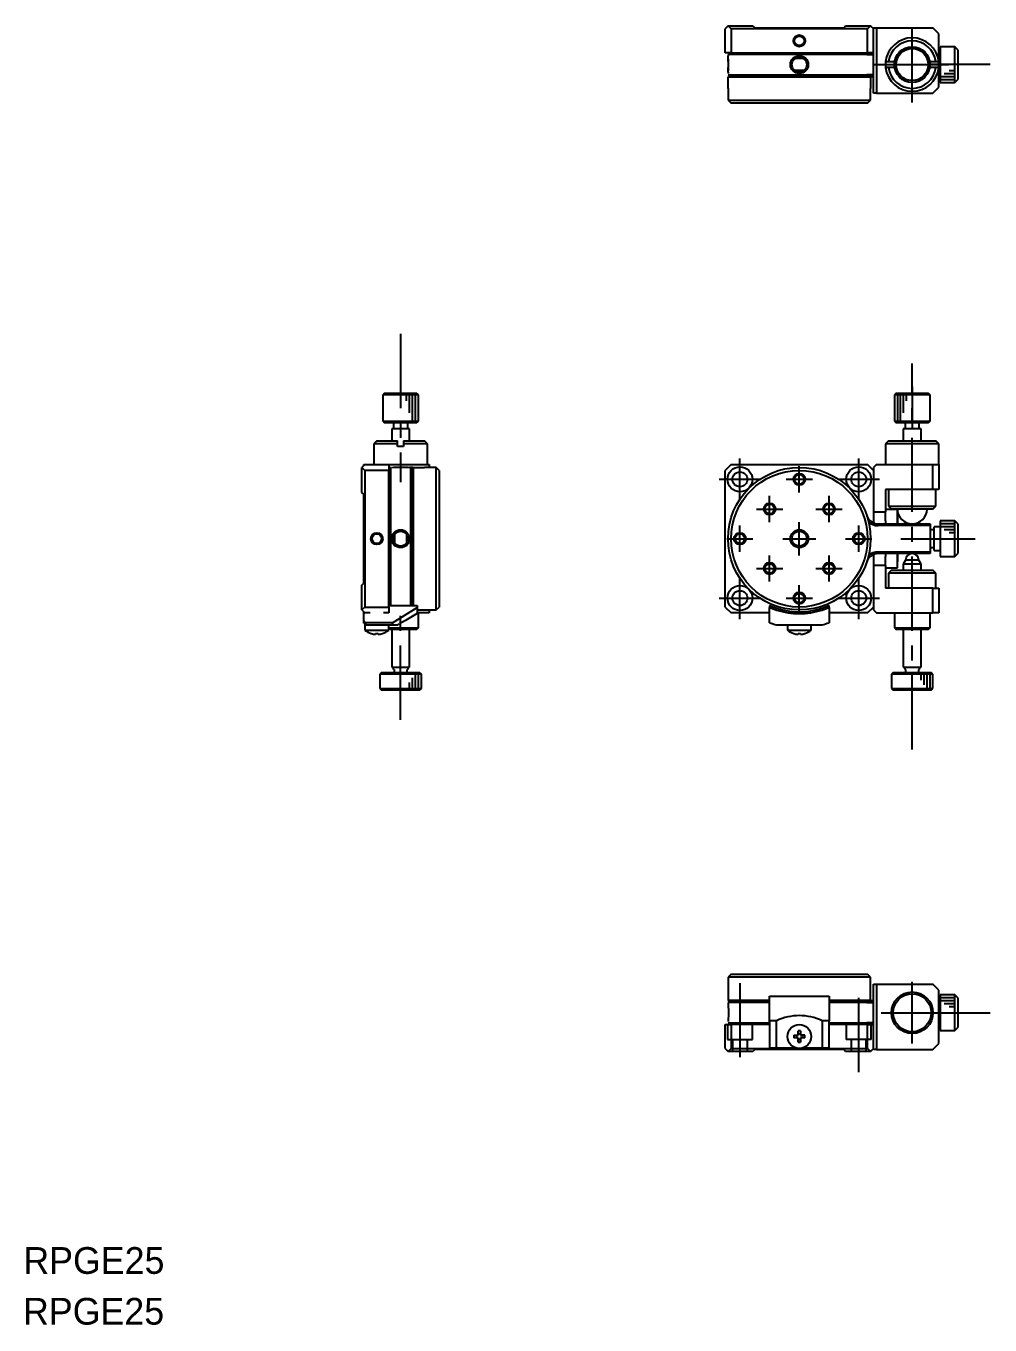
# Model space of a CAD drawing. Extents: x 83 to 389, y -26 to 193.
# Drawn here: x 83.3 to 245.5, y -25.8 to 192.8 of the extents above; entities that cross this region are included whole.
import ezdxf

# ---------------------------------------------------------------- set-up
doc = ezdxf.new("R2010")
doc.units = 0
doc.header["$LTSCALE"] = 10
doc.linetypes.add('CENTER', pattern=[2, 1.25, -0.25, 0.25, -0.25])
doc.linetypes.add('DASHED', pattern=[3.5, 2, -1.5])
doc.layers.get('0').update_dxf_attribs({"linetype": 'CONTINUOUS'})
doc.layers.add('1', color=7, linetype='CONTINUOUS')
doc.layers.add('CENTER', color=1, linetype='CENTER')
doc.styles.get("Standard").update_dxf_attribs({"font": 'FGP教科書体NT-M'})

msp = doc.modelspace()

# ---------------------------------------------------------------- linework, layer by layer
at = {"color": 7, "linetype": 'CONTINUOUS'}
for p, q in [((201.433059, 192.843544), (200.933059, 192.343544)), ((201.933059, 192.343544), (201.433059, 192.843544)), ((201.433059, 192.843544), (205.633059, 192.843544)), ((205.633059, 192.843544), (205.933059, 192.543544)), ((205.933059, 192.543544), (220.933059, 192.543544)), ((220.933059, 192.543544), (221.233059, 192.843544)), ((221.233059, 192.843544), (225.433059, 192.843544)), ((225.433059, 192.843544), (224.933059, 192.343544)), ((225.933059, 192.343544), (225.433059, 192.843544)), ((225.933059, 181.543544), (225.933059, 192.543544)), ((225.933059, 192.543544), (226.433059, 192.543544)), ((226.433059, 192.543544), (226.433059, 181.543544)), ((226.433059, 192.543544), (235.933059, 192.543544)), ((236.933059, 191.543544), (235.933059, 192.543544)), ((200.933059, 188.343544), (200.933059, 192.343544)), ((224.933059, 192.343544), (201.933059, 192.343544)), ((201.933059, 192.343544), (201.933059, 188.343544)), ((224.933059, 188.343544), (224.933059, 192.343544)), ((236.933059, 186.343544), (236.933059, 191.543544)), ((201.933059, 188.343544), (200.933059, 188.343544)), ((201.733059, 188.343544), (201.433059, 188.043544)), ((201.933059, 188.343544), (224.933059, 188.343544)), ((225.933059, 188.343544), (224.933059, 188.343544)), ((237.133059, 188.343544), (236.933059, 188.343544)), ((237.133059, 189.343544), (237.133059, 183.343544)), ((239.633059, 189.343544), (237.133059, 189.343544)), ((239.633059, 183.343544), (239.633059, 189.343544)), ((240.133059, 188.843544), (239.633059, 189.343544)), ((240.133059, 188.843544), (240.133059, 183.843544)), ((224.796682, 188.043544), (201.433059, 188.043544)), ((201.433059, 188.043544), (201.433059, 187.843539)), ((213.433059, 187.343544), (212.683228, 187.343544)), ((214.183086, 187.343544), (213.433059, 187.343544)), ((224.796682, 188.043544), (225.933059, 188.043544)), ((227.960923, 186.843544), (228.464432, 186.843544)), ((228.464432, 186.843544), (229.475019, 186.843544)), ((235.391099, 186.843544), (236.401686, 186.843544)), ((236.401686, 186.843544), (236.905195, 186.843544)), ((236.933059, 182.543544), (236.933059, 186.343544)), ((201.433059, 184.643544), (224.796682, 184.643544)), ((201.433059, 184.643544), (201.733059, 184.343544)), ((201.533059, 184.343544), (201.433059, 184.243544)), ((201.433059, 182.843544), (201.433059, 184.243544)), ((201.44448, 184.243544), (201.433059, 184.243544)), ((201.478723, 184.243544), (201.44448, 184.243544)), ((201.535721, 184.243544), (201.478723, 184.243544)), ((201.533059, 184.343544), (224.949945, 184.343544)), ((201.615366, 184.243544), (201.535721, 184.243544)), ((201.717507, 184.243544), (201.615366, 184.243544)), ((201.841949, 184.243544), (201.717507, 184.243544)), ((201.988456, 184.243544), (201.841949, 184.243544)), ((202.156748, 184.243544), (201.988456, 184.243544)), ((202.346505, 184.243544), (202.156748, 184.243544)), ((202.557366, 184.243544), (202.346505, 184.243544)), ((202.788929, 184.243544), (202.557366, 184.243544)), ((203.040754, 184.243544), (202.788929, 184.243544)), ((203.312362, 184.243544), (203.040754, 184.243544)), ((203.603234, 184.243544), (203.312362, 184.243544)), ((203.912819, 184.243544), (203.603234, 184.243544)), ((204.240526, 184.243544), (203.912819, 184.243544)), ((204.585731, 184.243544), (204.240526, 184.243544)), ((204.947778, 184.243544), (204.585731, 184.243544)), ((205.325977, 184.243544), (204.947778, 184.243544)), ((205.719608, 184.243544), (205.325977, 184.243544)), ((206.127922, 184.243544), (205.719608, 184.243544)), ((206.550142, 184.243544), (206.127922, 184.243544)), ((206.985464, 184.243544), (206.550142, 184.243544)), ((207.433059, 184.243544), (206.985464, 184.243544)), ((207.892076, 184.243544), (207.433059, 184.243544)), ((208.36164, 184.243544), (207.892076, 184.243544)), ((208.840858, 184.243544), (208.36164, 184.243544)), ((209.328817, 184.243544), (208.840858, 184.243544)), ((209.824589, 184.243544), (209.328817, 184.243544)), ((210.32723, 184.243544), (209.824589, 184.243544)), ((210.835784, 184.243544), (210.32723, 184.243544)), ((211.349281, 184.243544), (210.835784, 184.243544)), ((211.866745, 184.243544), (211.349281, 184.243544)), ((212.38719, 184.243544), (211.866745, 184.243544)), ((212.909626, 184.243544), (212.38719, 184.243544)), ((213.433059, 185.343544), (212.683507, 185.343544)), ((213.433059, 184.243544), (212.909626, 184.243544)), ((214.183237, 185.343544), (213.433059, 185.343544)), ((213.956492, 184.243544), (213.433059, 184.243544)), ((214.478928, 184.243544), (213.956492, 184.243544)), ((214.999373, 184.243544), (214.478928, 184.243544)), ((215.516837, 184.243544), (214.999373, 184.243544)), ((216.030334, 184.243544), (215.516837, 184.243544)), ((216.538888, 184.243544), (216.030334, 184.243544)), ((217.041529, 184.243544), (216.538888, 184.243544)), ((217.537301, 184.243544), (217.041529, 184.243544)), ((218.02526, 184.243544), (217.537301, 184.243544)), ((218.504478, 184.243544), (218.02526, 184.243544)), ((218.974042, 184.243544), (218.504478, 184.243544)), ((219.433059, 184.243544), (218.974042, 184.243544)), ((219.880654, 184.243544), (219.433059, 184.243544)), ((220.315976, 184.243544), (219.880654, 184.243544)), ((220.738196, 184.243544), (220.315976, 184.243544)), ((221.14651, 184.243544), (220.738196, 184.243544)), ((221.540141, 184.243544), (221.14651, 184.243544)), ((221.91834, 184.243544), (221.540141, 184.243544)), ((222.280387, 184.243544), (221.91834, 184.243544)), ((222.625592, 184.243544), (222.280387, 184.243544)), ((222.953299, 184.243544), (222.625592, 184.243544)), ((223.262884, 184.243544), (222.953299, 184.243544)), ((223.553756, 184.243544), (223.262884, 184.243544)), ((223.825364, 184.243544), (223.553756, 184.243544)), ((224.077189, 184.243544), (223.825364, 184.243544)), ((224.308752, 184.243544), (224.077189, 184.243544)), ((224.519613, 184.243544), (224.308752, 184.243544)), ((224.70937, 184.243544), (224.519613, 184.243544)), ((224.877662, 184.243544), (224.70937, 184.243544)), ((225.933059, 184.643544), (224.796682, 184.643544)), ((225.024169, 184.243544), (224.877662, 184.243544)), ((224.949945, 184.343544), (225.933059, 184.343544)), ((225.148611, 184.243544), (225.024169, 184.243544)), ((225.250752, 184.243544), (225.148611, 184.243544)), ((225.330397, 184.243544), (225.250752, 184.243544)), ((225.387395, 184.243544), (225.330397, 184.243544)), ((225.433059, 184.243544), (225.333059, 184.343544)), ((225.421638, 184.243544), (225.387395, 184.243544)), ((225.433059, 184.243544), (225.421638, 184.243544)), ((225.433059, 184.243544), (225.433059, 182.843544)), ((228.464432, 185.843544), (227.960923, 185.843544)), ((229.475019, 185.843544), (228.464432, 185.843544)), ((236.401686, 185.843544), (235.391099, 185.843544)), ((236.905195, 185.843544), (236.401686, 185.843544)), ((236.933059, 184.343544), (237.133059, 184.343544)), ((239.633059, 183.343544), (240.133059, 183.843544)), ((201.433059, 182.343544), (201.433059, 182.843544)), ((201.433059, 182.293534), (201.433059, 180.343544)), ((225.433059, 182.843544), (225.433059, 182.343544)), ((225.433059, 180.343544), (225.433059, 182.293534)), ((226.433059, 181.543544), (225.933059, 181.543544)), ((226.433059, 181.543544), (235.933059, 181.543544)), ((235.933059, 181.543544), (236.933059, 182.543544)), ((237.133059, 183.343544), (239.633059, 183.343544)), ((201.433059, 180.343544), (213.433059, 180.343544)), ((201.433059, 180.343544), (201.933059, 179.843544)), ((213.433059, 179.843544), (201.933059, 179.843544)), ((213.433059, 180.343544), (225.433059, 180.343544)), ((224.933059, 179.843544), (213.433059, 179.843544)), ((224.933059, 179.843544), (225.433059, 180.343544)), ((143.616276, 131.026752), (143.316276, 130.726752)), ((149.316276, 130.726752), (143.316276, 130.726752)), ((143.316276, 130.726752), (143.316276, 126.326752)), ((143.616276, 131.026752), (149.016276, 131.026752)), ((149.316276, 130.726752), (149.016276, 131.026752)), ((149.316276, 126.326752), (149.316276, 130.726752)), ((229.733059, 131.026752), (229.433059, 130.726752)), ((232.433059, 130.726752), (229.433059, 130.726752)), ((229.433059, 130.726752), (229.433059, 126.326752)), ((229.733059, 131.026752), (232.433059, 131.026752)), ((232.433059, 131.026752), (235.133059, 131.026752)), ((235.433059, 130.726752), (232.433059, 130.726752)), ((235.433059, 130.726752), (235.133059, 131.026752)), ((235.433059, 126.326752), (235.433059, 130.726752)), ((143.316276, 126.326752), (149.316276, 126.326752)), ((143.316276, 126.326752), (143.616276, 126.026752)), ((149.016276, 126.026752), (143.616276, 126.026752)), ((147.816276, 125.026752), (144.816276, 125.026752)), ((144.816276, 125.026752), (144.816276, 123.026771)), ((145.116276, 126.026752), (145.116276, 125.026752)), ((147.516276, 125.026752), (147.516276, 126.026752)), ((147.816276, 123.026771), (147.816276, 125.026752)), ((149.016276, 126.026752), (149.316276, 126.326752)), ((229.433059, 126.326752), (235.433059, 126.326752)), ((229.433059, 126.326752), (229.733059, 126.026752)), ((235.133059, 126.026752), (229.733059, 126.026752)), ((233.933059, 125.026752), (230.933059, 125.026752)), ((230.933059, 125.026752), (230.933059, 123.026752)), ((231.233059, 126.026752), (231.233059, 125.026752)), ((233.633059, 125.026752), (233.633059, 126.026752)), ((233.933059, 123.026752), (233.933059, 125.026752)), ((235.133059, 126.026752), (235.433059, 126.326752)), ((142.316276, 123.026752), (141.816276, 122.526752)), ((145.816276, 122.526752), (141.816276, 122.526752)), ((141.816276, 122.526752), (141.816276, 119.026752)), ((142.316276, 123.026752), (145.816276, 123.026752)), ((145.816276, 122.526752), (145.816276, 123.026752)), ((145.816276, 122.026752), (145.816276, 122.526752)), ((146.816276, 123.026752), (150.316276, 123.026752)), ((146.816276, 123.026752), (146.816276, 122.526752)), ((150.816276, 122.526752), (146.816276, 122.526752)), ((146.816276, 122.526752), (146.816276, 122.026752)), ((150.816276, 122.526752), (150.316276, 123.026752)), ((150.816276, 119.026752), (150.816276, 122.526752)), ((228.464432, 123.026752), (227.960923, 122.526752)), ((227.960923, 122.526752), (227.960923, 122.026752)), ((236.905195, 122.526752), (227.960923, 122.526752)), ((228.464432, 123.026752), (236.401686, 123.026752)), ((236.905195, 122.526752), (236.401686, 123.026752)), ((236.905195, 122.026752), (236.905195, 122.526752)), ((146.816276, 122.026752), (145.816276, 122.026752)), ((227.960923, 122.026752), (227.933059, 122.026752)), ((227.933059, 122.026752), (227.933059, 119.026752)), ((236.933059, 122.026752), (236.905195, 122.026752)), ((236.933059, 119.026752), (236.933059, 122.026752)), ((140.316276, 119.026752), (139.816276, 118.526752)), ((139.816276, 114.326752), (139.816276, 118.526752)), ((139.816276, 118.526752), (140.316276, 118.026752)), ((140.116276, 119.026752), (140.316276, 119.026752)), ((140.116276, 118.826752), (140.116276, 119.026752)), ((140.316276, 119.026752), (144.316276, 119.026752)), ((144.316276, 119.026752), (151.116276, 119.026752)), ((144.316276, 119.026752), (144.316276, 118.026752)), ((144.616276, 118.526752), (144.316276, 118.526752)), ((144.616276, 118.526752), (144.316276, 118.226752)), ((144.616276, 118.526752), (144.616276, 95.288869)), ((147.565977, 118.526752), (145.158809, 118.526752)), ((148.016276, 118.526752), (147.816276, 118.526752)), ((148.366266, 118.526752), (148.016276, 118.526752)), ((148.016276, 95.288869), (148.016276, 118.526752)), ((148.316276, 118.226752), (148.016276, 118.526752)), ((148.416276, 118.526752), (148.316276, 118.426752)), ((148.316276, 95.288869), (148.316276, 118.426752)), ((148.416276, 118.526752), (149.066276, 118.526752)), ((148.416276, 118.526752), (148.416276, 118.515331)), ((148.416276, 118.515331), (148.416276, 118.481088)), ((148.416276, 118.481088), (148.416276, 118.42409)), ((148.416276, 118.42409), (148.416276, 118.344445)), ((148.416276, 118.344445), (148.416276, 118.242304)), ((148.416276, 118.242304), (148.416276, 118.117862)), ((148.416276, 118.117862), (148.416276, 117.971355)), ((149.066276, 118.526752), (149.316276, 118.526752)), ((149.316276, 118.526752), (149.816276, 118.526752)), ((149.816276, 118.526752), (150.316276, 118.526752)), ((152.316276, 118.526752), (150.366286, 118.526752)), ((151.116276, 119.026752), (151.116276, 118.526752)), ((152.316276, 94.526752), (152.316276, 118.526752)), ((152.816276, 118.026752), (152.316276, 118.526752)), ((201.933059, 119.026752), (200.933059, 118.026752)), ((201.933059, 119.026752), (224.933059, 119.026752)), ((225.933059, 118.026752), (224.933059, 119.026752)), ((226.433059, 119.026752), (225.933059, 118.526752)), ((225.933059, 118.526752), (225.933059, 111.026752)), ((226.433059, 119.026752), (235.933059, 119.026752)), ((235.933059, 114.826752), (235.933059, 119.026752)), ((235.933059, 119.026752), (236.933059, 119.026752)), ((236.933059, 119.026752), (236.933059, 114.826752)), ((140.316276, 118.026752), (140.316276, 95.026752)), ((144.316276, 118.026752), (140.316276, 118.026752)), ((144.316276, 95.026752), (144.316276, 118.026752)), ((148.416276, 117.971355), (148.416276, 117.803063)), ((148.416276, 117.803063), (148.416276, 117.613306)), ((148.416276, 117.613306), (148.416276, 117.402445)), ((148.416276, 117.402445), (148.416276, 117.170882)), ((148.416276, 117.170882), (148.416276, 116.919057)), ((148.416276, 116.919057), (148.416276, 116.647449)), ((148.416276, 116.647449), (148.416276, 116.356576)), ((148.416276, 116.356576), (148.416276, 116.046992)), ((148.416276, 116.046992), (148.416276, 115.719285)), ((152.816276, 118.026752), (152.816276, 95.026752)), ((200.933059, 95.026752), (200.933059, 118.026752)), ((140.116276, 114.026752), (139.816276, 114.326752)), ((140.116276, 99.026752), (140.116276, 114.026752)), ((148.416276, 115.719285), (148.416276, 115.37408)), ((148.416276, 115.37408), (148.416276, 115.012033)), ((148.416276, 115.012033), (148.416276, 114.633834)), ((148.416276, 114.633834), (148.416276, 114.240203)), ((148.416276, 114.240203), (148.416276, 113.831889)), ((148.416276, 113.831889), (148.416276, 113.409669)), ((235.933059, 114.826752), (227.933059, 114.826752)), ((227.933059, 114.826752), (227.933059, 111.026752)), ((228.433059, 114.826752), (228.433059, 112.026752)), ((236.933059, 114.826752), (235.933059, 114.826752)), ((236.433059, 112.026752), (236.433059, 114.826752)), ((148.416276, 113.409669), (148.416276, 112.974347)), ((148.416276, 112.974347), (148.416276, 112.526752)), ((148.416276, 112.526752), (148.416276, 112.067735)), ((148.416276, 112.067735), (148.416276, 111.598171)), ((148.416276, 111.598171), (148.416276, 111.118953)), ((228.433059, 112.026752), (236.433059, 112.026752)), ((228.433059, 112.026752), (228.933059, 111.526752)), ((235.933059, 111.526752), (236.433059, 112.026752)), ((148.416276, 111.118953), (148.416276, 110.630994)), ((148.416276, 110.630994), (148.416276, 110.135221)), ((148.416276, 110.135221), (148.416276, 109.63258)), ((148.416276, 109.63258), (148.416276, 109.124027)), ((225.933059, 111.026752), (227.933059, 111.026752)), ((225.933059, 111.026752), (225.933059, 110.275083)), ((225.933059, 110.275083), (225.933059, 109.526752)), ((225.933059, 110.275083), (225.933059, 109.174344)), ((229.933059, 111.426752), (227.933059, 111.426752)), ((227.933059, 109.526752), (227.933059, 111.026752)), ((227.933059, 109.526752), (227.933059, 109.025318)), ((235.933059, 111.526752), (228.933059, 111.526752)), ((229.933059, 109.025318), (229.933059, 111.426752)), ((229.933059, 109.526752), (229.933059, 111.426752)), ((229.933059, 110.392777), (229.933059, 109.959765)), ((229.933059, 109.959765), (229.933059, 110.392777)), ((229.933059, 109.959765), (229.933059, 109.093739)), ((229.933059, 109.093739), (229.933059, 109.959765)), ((229.933059, 109.025318), (229.933059, 109.526752)), ((237.133059, 109.526752), (237.133059, 103.526752)), ((239.633059, 109.526752), (237.133059, 109.526752)), ((239.633059, 103.526752), (239.633059, 109.526752)), ((240.133059, 109.026752), (239.633059, 109.526752)), ((145.316276, 107.276489), (145.316276, 105.776606)), ((147.316276, 107.276567), (147.316276, 105.776604)), ((148.416276, 109.124027), (148.416276, 108.61053)), ((148.416276, 108.61053), (148.416276, 108.093066)), ((148.416276, 108.093066), (148.416276, 107.572621)), ((148.416276, 107.572621), (148.416276, 107.050185)), ((226.690619, 109.025318), (235.458059, 109.025318)), ((235.458059, 108.725318), (226.690619, 108.725318)), ((229.933059, 109.093739), (229.933059, 109.025318)), ((229.933059, 109.025318), (229.933059, 109.093739)), ((235.458059, 109.025318), (235.458059, 108.725318)), ((235.458059, 108.725318), (235.458059, 104.328186)), ((236.133059, 108.026752), (235.458078, 108.026752)), ((236.133059, 104.526752), (236.133059, 108.526752)), ((237.133059, 108.526752), (236.133059, 108.526752)), ((240.133059, 109.026752), (240.133059, 104.026752)), ((148.416276, 107.050185), (148.416276, 106.526752)), ((148.416276, 106.526752), (148.416276, 106.003319)), ((148.416276, 106.003319), (148.416276, 105.480883)), ((148.416276, 105.480883), (148.416276, 104.960438)), ((235.458078, 105.026752), (236.133059, 105.026752)), ((148.416276, 104.960438), (148.416276, 104.442974)), ((148.416276, 104.442974), (148.416276, 103.929476)), ((148.416276, 103.929476), (148.416276, 103.420923)), ((148.416276, 103.420923), (148.416276, 102.918282)), ((148.416276, 102.918282), (148.416276, 102.42251)), ((225.933059, 103.879159), (225.933059, 102.77842)), ((225.933059, 103.526752), (225.933059, 102.77842)), ((226.690619, 104.328186), (235.458059, 104.328186)), ((235.458059, 104.028186), (226.690619, 104.028186)), ((227.933059, 104.028186), (227.933059, 103.526752)), ((227.933059, 102.026752), (227.933059, 103.526752)), ((229.933059, 101.626752), (229.933059, 104.028186)), ((229.933059, 103.526752), (229.933059, 104.028186)), ((229.933059, 104.028186), (229.933059, 103.959765)), ((229.933059, 103.959765), (229.933059, 104.028186)), ((229.933059, 103.959765), (229.933059, 103.093739)), ((229.933059, 103.093739), (229.933059, 103.959765)), ((229.933059, 101.626752), (229.933059, 103.526752)), ((229.933059, 103.093739), (229.933059, 102.660726)), ((229.933059, 102.660726), (229.933059, 103.093739)), ((231.333059, 102.926752), (230.933059, 102.233932)), ((232.433059, 102.926752), (231.333059, 102.926752)), ((233.533059, 102.926752), (232.433059, 102.926752)), ((233.933059, 102.233932), (233.533059, 102.926752)), ((235.458059, 104.328186), (235.458059, 104.028186)), ((236.133059, 104.526752), (237.133059, 104.526752)), ((237.133059, 103.526752), (239.633059, 103.526752)), ((239.633059, 103.526752), (240.133059, 104.026752)), ((148.416276, 102.42251), (148.416276, 101.934551)), ((148.416276, 101.934551), (148.416276, 101.455333)), ((148.416276, 101.455333), (148.416276, 100.985769)), ((148.416276, 100.985769), (148.416276, 100.526752)), ((225.933059, 102.77842), (225.933059, 102.026752)), ((227.933059, 102.026752), (225.933059, 102.026752)), ((225.933059, 102.026752), (225.933059, 94.526752)), ((227.933059, 102.026752), (227.933059, 98.226752)), ((227.933059, 101.626752), (229.933059, 101.626752)), ((228.933059, 101.226752), (228.433059, 100.726752)), ((236.433059, 100.726752), (228.433059, 100.726752)), ((228.433059, 100.726752), (228.433059, 98.226752)), ((228.933059, 101.226752), (235.933059, 101.226752)), ((233.933064, 102.233932), (230.933054, 102.233932)), ((232.433059, 102.233932), (230.933059, 102.233932)), ((230.933059, 102.233932), (230.933059, 101.226771)), ((233.933059, 102.233932), (232.433059, 102.233932)), ((233.933059, 101.226771), (233.933059, 102.233932)), ((236.433059, 100.726752), (235.933059, 101.226752)), ((236.433059, 98.226752), (236.433059, 100.726752)), ((139.816276, 98.726752), (140.116276, 99.026752)), ((139.816276, 94.526752), (139.816276, 98.726752)), ((148.416276, 100.526752), (148.416276, 100.079157)), ((148.416276, 100.079157), (148.416276, 99.643835)), ((148.416276, 99.643835), (148.416276, 99.221615)), ((148.416276, 99.221615), (148.416276, 98.813301)), ((148.416276, 98.813301), (148.416276, 98.419669)), ((148.416276, 98.419669), (148.416276, 98.04147)), ((148.416276, 98.04147), (148.416276, 97.679424)), ((148.416276, 97.679424), (148.416276, 97.334219)), ((148.416276, 97.334219), (148.416276, 97.006512)), ((148.416276, 97.006512), (148.416276, 96.696927)), ((148.416276, 96.696927), (148.416276, 96.406055)), ((148.416276, 96.406055), (148.416276, 96.134447)), ((235.933059, 98.226752), (227.933059, 98.226752)), ((235.933059, 94.026752), (235.933059, 98.226752)), ((235.933059, 98.226752), (236.933059, 98.226752)), ((236.933059, 98.226752), (236.933059, 94.026752)), ((140.316276, 95.026752), (139.816276, 94.526752)), ((139.816276, 94.526752), (140.316276, 94.026752)), ((140.116276, 94.026752), (140.116276, 94.226752)), ((140.316276, 95.026752), (144.316276, 95.026752)), ((144.316276, 95.288869), (149.116276, 95.288869)), ((144.316276, 95.026752), (144.316276, 94.026752)), ((144.959739, 92.384616), (149.116276, 94.961044)), ((148.416276, 96.134447), (148.416276, 95.882622)), ((148.416276, 95.882622), (148.416276, 95.651058)), ((148.416276, 95.651058), (148.416276, 95.440197)), ((148.416276, 95.440197), (148.416276, 95.288869)), ((149.066276, 94.526752), (149.316276, 94.526752)), ((149.116276, 95.288869), (149.116276, 94.961044)), ((149.116276, 94.961044), (149.116276, 94.513481)), ((149.116276, 94.513481), (149.116276, 94.258061)), ((149.116276, 94.258061), (149.116276, 94.074312)), ((149.116276, 94.074312), (149.116276, 93.96354)), ((149.316276, 94.526752), (149.816276, 94.526752)), ((149.816276, 94.526752), (150.316276, 94.526752)), ((150.366286, 94.526752), (152.316276, 94.526752)), ((151.116276, 94.526752), (151.116276, 94.026752)), ((152.316276, 94.526752), (152.816276, 95.026752)), ((200.933059, 95.026752), (201.933059, 94.026752)), ((208.433059, 95.288869), (208.433059, 94.961044)), ((208.433059, 92.384616), (208.433059, 94.961044)), ((218.433059, 94.961044), (218.433059, 95.288869)), ((218.433059, 94.961044), (218.433059, 92.384616)), ((224.933059, 94.026752), (225.933059, 95.026752)), ((225.933059, 94.526752), (226.433059, 94.026752)), ((140.316276, 94.026752), (140.116276, 94.026752)), ((140.116276, 92.703221), (140.116276, 94.026752)), ((140.116276, 94.026752), (140.316276, 94.026752)), ((140.116276, 92.703221), (140.416276, 92.384616)), ((140.116276, 92.326752), (140.116276, 92.703221)), ((140.116276, 92.326752), (140.416276, 92.026752)), ((141.216276, 94.026752), (140.316276, 94.026752)), ((140.316276, 92.026752), (140.416276, 92.026752)), ((140.316276, 92.026752), (140.416276, 92.026752)), ((140.316276, 92.026752), (140.316276, 91.128753)), ((144.959739, 92.384616), (140.416276, 92.384616)), ((140.416276, 92.384616), (140.416276, 92.026752)), ((140.416276, 92.026752), (144.959739, 92.026752)), ((144.316276, 94.026752), (143.416276, 94.026752)), ((144.316276, 91.128753), (144.316276, 92.026752)), ((144.959739, 92.026752), (144.959739, 92.384616)), ((144.959739, 92.026752), (145.825765, 92.026752)), ((145.825765, 92.026752), (146.072967, 92.169474)), ((146.616276, 92.483154), (146.116276, 92.194479)), ((147.116276, 92.771829), (146.616276, 92.483154)), ((149.116276, 93.92653), (147.116276, 92.771829)), ((151.116276, 94.026752), (149.116276, 94.026752)), ((149.116276, 93.96354), (149.116276, 93.92653)), ((149.316276, 91.526752), (149.316276, 94.026752)), ((208.433059, 94.026752), (201.933059, 94.026752)), ((209.592486, 92.026752), (217.273632, 92.026752)), ((211.433059, 92.026752), (211.433059, 91.128753)), ((215.433059, 91.128753), (215.433059, 92.026752)), ((224.933059, 94.026752), (218.433059, 94.026752)), ((226.433059, 94.026752), (235.933059, 94.026752)), ((229.433059, 94.026752), (229.433059, 91.526752)), ((235.433059, 91.526752), (235.433059, 94.026752)), ((236.933059, 94.026752), (235.933059, 94.026752)), ((140.316276, 91.128753), (144.316276, 91.128753)), ((141.366276, 90.57102), (141.387568, 90.57102)), ((141.366276, 90.57102), (141.387568, 90.57102)), ((142.116276, 90.57102), (142.516276, 90.57102)), ((142.116276, 90.439276), (142.116276, 90.57102)), ((142.516276, 90.57102), (142.516276, 90.439276)), ((142.516276, 90.439276), (142.516276, 90.57102)), ((143.244985, 90.57102), (143.266276, 90.57102)), ((143.244985, 90.57102), (143.266276, 90.57102)), ((144.316276, 91.526752), (149.316276, 91.526752)), ((149.016276, 91.226752), (144.316276, 91.226752)), ((144.816276, 91.226732), (144.816276, 84.926752)), ((147.816276, 84.926752), (147.816276, 91.226732)), ((149.016276, 91.226752), (149.316276, 91.526752)), ((211.433059, 91.128753), (215.433059, 91.128753)), ((212.483059, 90.57102), (212.50435, 90.57102)), ((212.483059, 90.57102), (212.50435, 90.57102)), ((213.233059, 90.57102), (213.633059, 90.57102)), ((213.233059, 90.439276), (213.233059, 90.57102)), ((213.633059, 90.57102), (213.633059, 90.439276)), ((213.633059, 90.439276), (213.633059, 90.57102)), ((214.361768, 90.57102), (214.383059, 90.57102)), ((214.361768, 90.57102), (214.383059, 90.57102)), ((229.433059, 91.526752), (235.433059, 91.526752)), ((229.433059, 91.526752), (229.733059, 91.226752)), ((235.133059, 91.226752), (229.733059, 91.226752)), ((230.933059, 91.226732), (230.933059, 84.926752)), ((233.933059, 84.926752), (233.933059, 91.226732)), ((235.133059, 91.226752), (235.433059, 91.526752)), ((143.116276, 84.026752), (142.816276, 83.726752)), ((149.816276, 83.726752), (142.816276, 83.726752)), ((142.816276, 83.726752), (142.816276, 81.326752)), ((143.116276, 84.026752), (149.516276, 84.026752)), ((144.816276, 84.926752), (146.316276, 84.926752)), ((145.216276, 84.493739), (145.216276, 84.026752)), ((146.316276, 84.926752), (147.816276, 84.926752)), ((147.416276, 84.026752), (147.416276, 84.493739)), ((149.816276, 83.726752), (149.516276, 84.026752)), ((149.816276, 81.326752), (149.816276, 83.726752)), ((229.233059, 84.026752), (228.933059, 83.726752)), ((232.433059, 83.726752), (228.933059, 83.726752)), ((228.933059, 83.726752), (228.933059, 81.326752)), ((229.233059, 84.026752), (232.433059, 84.026752)), ((230.933059, 84.926752), (233.933059, 84.926752)), ((231.333059, 84.493739), (231.333059, 84.026752)), ((232.433059, 84.026752), (235.633059, 84.026752)), ((235.933059, 83.726752), (232.433059, 83.726752)), ((233.533059, 84.026752), (233.533059, 84.493739)), ((235.933059, 83.726752), (235.633059, 84.026752)), ((235.933059, 81.326752), (235.933059, 83.726752)), ((142.816276, 81.326752), (149.816276, 81.326752)), ((142.816276, 81.326752), (143.116276, 81.026752)), ((149.516276, 81.026752), (143.116276, 81.026752)), ((149.516276, 81.026752), (149.816276, 81.326752)), ((228.933059, 81.326752), (232.433059, 81.326752)), ((228.933059, 81.326752), (229.233059, 81.026752)), ((232.433059, 81.026752), (229.233059, 81.026752)), ((232.433059, 81.326752), (235.933059, 81.326752)), ((235.633059, 81.026752), (232.433059, 81.026752)), ((235.633059, 81.026752), (235.933059, 81.326752)), ((201.933059, 33.226628), (201.433059, 32.726628)), ((201.933059, 33.226628), (224.933059, 33.226628)), ((225.433059, 32.726628), (224.933059, 33.226628)), ((225.433059, 32.726628), (201.433059, 32.726628)), ((201.433059, 32.726628), (201.433059, 30.776638)), ((201.433059, 30.726628), (201.433059, 30.226628)), ((225.433059, 30.776638), (225.433059, 32.726628)), ((225.433059, 30.226628), (225.433059, 30.726628)), ((225.933059, 20.526628), (225.933059, 31.526628)), ((225.933059, 31.526628), (226.433059, 31.526628)), ((226.433059, 31.526628), (226.433059, 20.526628)), ((226.433059, 31.526628), (235.933059, 31.526628)), ((236.933059, 30.526628), (235.933059, 31.526628)), ((201.433059, 30.226628), (201.433059, 28.826628)), ((201.433059, 28.826628), (201.44448, 28.826628)), ((201.433059, 28.826628), (201.533059, 28.726628)), ((201.733059, 28.726628), (201.433059, 28.426628)), ((201.44448, 28.826628), (201.478723, 28.826628)), ((201.478723, 28.826628), (201.535721, 28.826628)), ((208.47306, 28.726628), (201.533059, 28.726628)), ((201.535721, 28.826628), (201.615366, 28.826628)), ((201.615366, 28.826628), (201.717507, 28.826628)), ((201.717507, 28.826628), (201.841949, 28.826628)), ((201.841949, 28.826628), (201.988456, 28.826628)), ((201.988456, 28.826628), (202.156748, 28.826628)), ((202.156748, 28.826628), (202.346505, 28.826628)), ((202.346505, 28.826628), (202.557366, 28.826628)), ((202.557366, 28.826628), (202.788929, 28.826628)), ((202.788929, 28.826628), (203.040754, 28.826628)), ((203.040754, 28.826628), (203.312362, 28.826628)), ((203.312362, 28.826628), (203.603234, 28.826628)), ((203.603234, 28.826628), (203.912819, 28.826628)), ((203.912819, 28.826628), (204.240526, 28.826628)), ((204.240526, 28.826628), (204.585731, 28.826628)), ((204.585731, 28.826628), (204.947778, 28.826628)), ((204.947778, 28.826628), (205.325977, 28.826628)), ((205.325977, 28.826628), (205.719608, 28.826628)), ((205.719608, 28.826628), (206.127922, 28.826628)), ((206.127922, 28.826628), (206.550142, 28.826628)), ((206.550142, 28.826628), (206.985464, 28.826628)), ((206.985464, 28.826628), (207.433059, 28.826628)), ((207.433059, 28.826628), (207.892076, 28.826628)), ((207.892076, 28.826628), (208.36164, 28.826628)), ((208.36164, 28.826628), (208.433059, 28.826628)), ((208.433059, 25.370091), (208.433059, 29.526628)), ((208.433059, 29.526628), (209.63215, 29.526628)), ((208.433059, 24.726628), (208.433059, 29.526628)), ((209.63215, 29.526628), (210.561681, 29.526628)), ((210.561681, 29.526628), (211.508915, 29.526628)), ((211.508915, 29.526628), (212.468012, 29.526628)), ((212.468012, 29.526628), (213.433059, 29.526628)), ((213.433059, 29.526628), (214.398106, 29.526628)), ((214.398106, 29.526628), (215.357203, 29.526628)), ((215.357203, 29.526628), (216.304437, 29.526628)), ((216.304437, 29.526628), (217.233968, 29.526628)), ((217.233968, 29.526628), (218.433059, 29.526628)), ((224.949945, 28.726628), (218.393058, 28.726628)), ((218.433059, 29.526628), (218.433059, 25.370091)), ((218.504478, 28.826628), (218.974042, 28.826628)), ((218.974042, 28.826628), (219.433059, 28.826628)), ((219.433059, 28.826628), (219.880654, 28.826628)), ((219.880654, 28.826628), (220.315976, 28.826628)), ((220.315976, 28.826628), (220.738196, 28.826628)), ((220.738196, 28.826628), (221.14651, 28.826628)), ((221.14651, 28.826628), (221.540141, 28.826628)), ((221.540141, 28.826628), (221.91834, 28.826628)), ((221.91834, 28.826628), (222.280387, 28.826628)), ((222.280387, 28.826628), (222.625592, 28.826628)), ((222.625592, 28.826628), (222.953299, 28.826628)), ((222.953299, 28.826628), (223.262884, 28.826628)), ((223.262884, 28.826628), (223.553756, 28.826628)), ((223.553756, 28.826628), (223.825364, 28.826628)), ((223.825364, 28.826628), (224.077189, 28.826628)), ((224.077189, 28.826628), (224.308752, 28.826628)), ((224.308752, 28.826628), (224.519613, 28.826628)), ((224.519613, 28.826628), (224.70937, 28.826628)), ((224.70937, 28.826628), (224.877662, 28.826628)), ((224.877662, 28.826628), (225.024169, 28.826628)), ((225.933059, 28.726628), (224.949945, 28.726628)), ((225.024169, 28.826628), (225.148611, 28.826628)), ((225.148611, 28.826628), (225.250752, 28.826628)), ((225.250752, 28.826628), (225.330397, 28.826628)), ((225.330397, 28.826628), (225.387395, 28.826628)), ((225.333059, 28.726628), (225.433059, 28.826628)), ((225.387395, 28.826628), (225.421638, 28.826628)), ((225.421638, 28.826628), (225.433059, 28.826628)), ((225.433059, 28.826628), (225.433059, 30.226628)), ((236.933059, 21.526628), (236.933059, 30.526628)), ((237.133059, 28.726628), (236.933059, 28.726628)), ((237.133059, 29.726628), (237.133059, 23.726628)), ((239.633059, 29.726628), (237.133059, 29.726628)), ((239.633059, 26.726628), (239.633059, 29.726628)), ((240.133059, 29.226628), (239.633059, 29.726628)), ((240.133059, 29.226628), (240.133059, 26.726628)), ((208.433059, 28.426628), (201.433059, 28.426628)), ((201.433059, 28.426628), (201.433059, 28.226623)), ((224.796682, 28.426628), (218.434767, 28.426628)), ((224.796682, 28.426628), (225.933059, 28.426628)), ((239.633059, 23.726628), (239.633059, 26.726628)), ((240.133059, 26.726628), (240.133059, 24.226628)), ((200.933059, 20.726628), (200.933059, 24.726628)), ((200.933059, 24.726628), (201.933059, 24.726628)), ((201.433059, 25.026628), (208.433059, 25.026628)), ((201.433059, 25.026628), (201.733059, 24.726628)), ((208.433059, 24.726628), (201.933059, 24.726628)), ((201.933059, 24.726628), (201.933059, 20.726628)), ((209.592486, 25.370091), (208.433059, 25.370091)), ((208.433059, 25.370091), (208.433059, 20.826628)), ((208.433059, 24.726628), (208.433059, 20.526628)), ((209.592486, 20.826628), (209.592486, 25.370091)), ((218.433059, 25.370091), (217.273632, 25.370091)), ((217.273632, 25.370091), (217.273632, 20.826628)), ((218.433059, 20.826628), (218.433059, 25.370091)), ((218.433059, 25.026628), (224.796682, 25.026628)), ((224.933059, 24.726628), (218.433059, 24.726628)), ((225.933059, 25.026628), (224.796682, 25.026628)), ((224.933059, 20.726628), (224.933059, 24.726628)), ((224.933059, 24.726628), (225.933059, 24.726628)), ((236.933059, 24.726628), (237.133059, 24.726628)), ((239.633059, 23.726628), (240.133059, 24.226628)), ((212.50435, 22.926628), (213.233059, 22.926628)), ((212.50435, 22.926628), (213.046667, 22.926628)), ((213.233059, 22.526628), (212.50435, 22.526628)), ((213.233059, 22.926628), (213.046667, 22.926628)), ((213.233059, 22.926628), (213.233059, 23.655337)), ((213.233059, 21.797919), (213.233059, 22.526628)), ((213.633059, 23.655337), (213.633059, 22.926628)), ((213.633059, 23.655337), (213.633059, 23.11302)), ((213.633059, 22.926628), (213.633059, 23.11302)), ((213.633059, 22.926628), (214.361768, 22.926628)), ((213.819451, 22.926628), (213.633059, 22.926628)), ((214.361768, 22.526628), (213.633059, 22.526628)), ((213.633059, 22.526628), (213.633059, 21.797919)), ((213.633059, 22.340236), (213.633059, 22.526628)), ((213.633059, 21.797919), (213.633059, 22.340236)), ((214.361768, 22.926628), (213.819451, 22.926628)), ((237.133059, 23.726628), (239.633059, 23.726628)), ((200.933059, 20.726628), (201.433059, 20.226628)), ((201.433059, 20.226628), (201.933059, 20.726628)), ((205.633059, 20.226628), (201.433059, 20.226628)), ((201.933059, 20.726628), (208.433059, 20.726628)), ((205.933059, 20.526628), (205.633059, 20.226628)), ((208.433059, 20.526628), (205.933059, 20.526628)), ((208.433059, 20.826628), (209.592486, 20.826628)), ((208.433059, 20.526628), (208.433059, 20.826628)), ((209.631743, 20.526628), (208.433059, 20.526628)), ((209.631743, 20.526628), (209.592486, 20.826628)), ((209.592486, 20.826628), (212.808559, 20.826628)), ((217.234375, 20.526628), (209.631743, 20.526628)), ((214.057559, 20.826628), (217.273632, 20.826628)), ((217.234375, 20.526628), (217.273632, 20.826628)), ((218.433059, 20.526628), (217.234375, 20.526628)), ((217.273632, 20.826628), (218.433059, 20.826628)), ((218.433059, 20.826628), (218.433059, 20.526628)), ((218.433059, 20.726628), (224.933059, 20.726628)), ((220.933059, 20.526628), (218.433059, 20.526628)), ((221.233059, 20.226628), (220.933059, 20.526628)), ((225.433059, 20.226628), (221.233059, 20.226628)), ((224.933059, 20.726628), (225.433059, 20.226628)), ((225.433059, 20.226628), (225.933059, 20.726628)), ((226.433059, 20.526628), (225.933059, 20.526628)), ((226.433059, 20.526628), (235.933059, 20.526628)), ((235.933059, 20.526628), (236.933059, 21.526628))]:
    msp.add_line(p, q, dxfattribs=at)
at = {"color": 3, "linetype": 'CONTINUOUS'}
for p, q in [((201.461433, 185.090622), (201.433059, 184.843549)), ((237.133059, 184.343544), (239.633059, 184.343544)), ((237.133059, 183.843544), (239.633059, 183.843544)), ((237.833059, 184.843544), (239.633059, 184.843544)), ((238.633059, 185.343544), (239.633059, 185.343544)), ((147.316276, 129.726752), (147.316276, 130.726752)), ((147.816276, 127.726752), (147.816276, 130.726752)), ((148.316276, 126.326752), (148.316276, 130.726752)), ((148.816276, 126.326752), (148.816276, 130.726752)), ((229.933059, 130.726752), (229.933059, 126.326752)), ((230.433059, 130.726752), (230.433059, 126.326752)), ((230.933059, 130.726752), (230.933059, 127.726752)), ((231.433059, 130.726752), (231.433059, 129.726752)), ((146.316276, 118.432633), (144.816281, 118.526752)), ((147.816271, 118.526752), (146.316276, 118.432633)), ((239.633059, 109.026752), (237.133059, 109.026752)), ((239.633059, 108.526752), (237.133059, 108.526752)), ((239.633059, 108.026752), (237.833059, 108.026752)), ((239.633059, 107.526752), (238.633059, 107.526752)), ((145.066276, 84.926752), (145.066276, 84.493739)), ((147.566276, 84.493739), (147.566276, 84.926752)), ((148.316276, 81.326752), (148.316276, 83.126752)), ((148.816276, 81.326752), (148.816276, 83.726752)), ((149.316276, 81.326752), (149.316276, 83.726752)), ((231.183059, 84.926752), (231.183059, 84.493739)), ((233.683059, 84.493739), (233.683059, 84.926752)), ((233.933059, 82.726752), (233.933059, 83.726752)), ((234.433059, 81.926752), (234.433059, 83.726752)), ((234.933059, 81.326752), (234.933059, 83.726752)), ((235.433059, 81.326752), (235.433059, 83.726752)), ((147.816276, 81.326752), (147.816276, 82.326752)), ((239.633059, 29.226628), (237.133059, 29.226628)), ((239.633059, 28.726628), (237.133059, 28.726628)), ((201.433059, 28.226623), (201.527177, 26.726628)), ((201.527177, 26.726628), (201.433059, 25.226633)), ((239.633059, 28.226628), (237.833059, 28.226628)), ((239.633059, 27.726628), (238.633059, 27.726628))]:
    msp.add_line(p, q, dxfattribs=at)
at = {"color": 3, "linetype": 'DASHED'}
for p, q in [((201.333059, 24.726628), (201.333059, 22.226628)), ((205.533059, 22.226628), (205.533059, 24.726628)), ((221.333059, 24.726628), (221.333059, 22.226628)), ((225.533059, 22.226628), (225.533059, 24.726628)), ((201.333059, 22.226628), (203.433059, 22.226628)), ((202.183059, 22.226628), (202.183059, 20.226628)), ((203.433059, 22.226628), (205.533059, 22.226628)), ((204.683059, 20.226628), (204.683059, 22.226628)), ((223.433059, 22.226628), (221.333059, 22.226628)), ((222.183059, 22.226628), (222.183059, 20.226628)), ((225.533059, 22.226628), (223.433059, 22.226628)), ((224.683059, 20.226628), (224.683059, 22.226628))]:
    msp.add_line(p, q, dxfattribs=at)
at = {"color": 3, "linetype": 'CONTINUOUS'}
for centre, radius in [((213.433059, 190.343544), 1), ((213.432771, 186.343597), 1.499947), ((213.433059, 116.526752), 1), ((208.433059, 111.526752), 1), ((218.433059, 111.526752), 1), ((142.316276, 106.526752), 1), ((146.316223, 106.526464), 1.499947), ((203.433059, 106.526752), 1), ((223.433059, 106.526752), 1), ((208.433059, 101.526752), 1), ((218.433059, 101.526752), 1), ((213.433059, 96.526752), 1)]:
    msp.add_circle(centre, radius, dxfattribs=at)
at = {"color": 7, "linetype": 'CONTINUOUS'}
for centre, radius in [((213.433059, 190.343544), 0.8), ((232.433059, 186.343544), 3), ((232.433059, 186.343544), 2.7), ((213.43306, 186.343577), 1.249999), ((203.433059, 116.526752), 2.1), ((213.433059, 106.526752), 12), ((223.433059, 116.526752), 2.1), ((213.433059, 106.526752), 11.5), ((203.433059, 116.526752), 1.25), ((213.433059, 116.526752), 0.8), ((223.433059, 116.526752), 1.25), ((208.433059, 111.526752), 0.8), ((218.433059, 111.526752), 0.8), ((142.316276, 106.526752), 0.8), ((146.316277, 106.526748), 1.25), ((203.433059, 106.526752), 0.8), ((213.433059, 106.526752), 1.5), ((213.433059, 106.526752), 1.25), ((223.433059, 106.526752), 0.8), ((208.433059, 101.526752), 0.8), ((218.433059, 101.526752), 0.8), ((203.433059, 96.526752), 2.1), ((223.433059, 96.526752), 2.1), ((203.433059, 96.526752), 1.25), ((213.433059, 96.526752), 0.8), ((223.433059, 96.526752), 1.25), ((232.433059, 26.726628), 3.5), ((232.433059, 26.726628), 3.2), ((213.433059, 22.726628), 2)]:
    msp.add_circle(centre, radius, dxfattribs=at)
for centre, radius, start, end in [((232.433059, 186.343544), 4.5, 6.37937, 173.62063), ((232.433059, 186.343544), 4, 7.180756, 172.819244), ((189.498251, 186.343544), 12.000089, 354.020888, 5.979112), ((232.433059, 186.343544), 4.5, 173.62063, 186.37937), ((232.433059, 186.343544), 4.5, 353.62063, 6.37937), ((232.433059, 186.343544), 4.5, 186.37937, 353.62063), ((232.433059, 186.343544), 4, 187.180756, 352.819244), ((226.690619, 111.025318), 2, 198.743142, 270), ((226.690619, 111.025318), 2.3, 225.920584, 270), ((232.433059, 111.526752), 2.5, 180, 0), ((226.690619, 102.028186), 2, 90, 161.256858), ((226.690619, 102.028186), 2.3, 90, 134.079416), ((232.433059, 102.926752), 1.1, 90, 180), ((232.433059, 102.926752), 1.1, 0, 90), ((213.433059, 106.526752), 12.3, 246.014586, 293.985414), ((213.433059, 106.526752), 12.600222, 246.620569, 252.443019), ((213.433059, 106.526752), 12.600222, 252.443019, 256.827526), ((213.433059, 106.526752), 12.600222, 256.827526, 261.216158), ((213.433059, 106.526752), 12.600222, 261.216158, 265.607433), ((213.433059, 106.526752), 12.600222, 274.392567, 278.783842), ((213.433059, 106.526752), 12.600222, 278.783842, 283.172474), ((213.433059, 106.526752), 12.600222, 283.172474, 287.556981), ((213.433059, 106.526752), 12.600222, 287.556981, 293.379431), ((213.433059, 106.526752), 15, 250.528779, 255.164888), ((213.433059, 106.526752), 12.600222, 265.607433, 270), ((213.433059, 106.526752), 12.600222, 270, 274.392567), ((213.433059, 106.526752), 15, 284.835112, 289.471221), ((142.316276, 93.626752), 3.2, 231.317813, 252.729995), ((142.316276, 93.626752), 3.193744, 253.094742, 266.40965), ((142.316276, 93.626752), 3.193744, 273.59035, 286.905258), ((142.316276, 93.626752), 3.2, 287.270005, 308.682187), ((213.433059, 93.626752), 3.2, 231.317813, 252.729995), ((213.433059, 93.626752), 3.193744, 253.094742, 266.40965), ((213.433059, 93.626752), 3.193744, 273.59035, 286.905258), ((213.433059, 93.626752), 3.2, 287.270005, 308.682187), ((213.433059, 17.282043), 8.953576, 64.599506, 115.400494), ((213.433059, 22.726628), 0.95, 167.846803, 192.153197), ((213.433059, 22.726628), 0.435085, 152.633517, 207.366483), ((213.433059, 22.726628), 0.95, 77.846803, 102.153197), ((213.433059, 22.726628), 0.435085, 62.633517, 117.366483), ((213.433059, 22.726628), 0.435085, 242.633517, 297.366483), ((213.433059, 22.726628), 0.435085, 332.633517, 27.366483), ((213.433059, 22.726628), 0.95, 347.846803, 12.153197), ((213.433059, 22.726628), 0.95, 257.846803, 282.153197)]:
    msp.add_arc(centre, radius, start, end, dxfattribs=at)
at = {"color": 3, "linetype": 'CONTINUOUS'}
msp.add_arc((189.53716, 186.344324), 11.989998, 353.99805, 7.182994, dxfattribs=at)
at = {"layer": 'CENTER', "color": 1, "linetype": 'CENTER'}
for p, q in [((232.433059, 179.943544), (232.433059, 192.743544)), ((226.033059, 186.343544), (238.833059, 186.343544)), ((245.533059, 186.343544), (235.533059, 186.343544)), ((146.316276, 141.026752), (146.316276, 116.026752)), ((232.433059, 71.026752), (232.433059, 136.026752)), ((232.433059, 132.166752), (232.433059, 124.886752)), ((203.433059, 113.006752), (203.433059, 120.046752)), ((213.433059, 114.326752), (213.433059, 118.726752)), ((223.433059, 113.006752), (223.433059, 120.046752)), ((199.913059, 116.526752), (206.953059, 116.526752)), ((211.233059, 116.526752), (215.633059, 116.526752)), ((219.913059, 116.526752), (226.953059, 116.526752)), ((208.433059, 109.326752), (208.433059, 113.726752)), ((218.433059, 109.326752), (218.433059, 113.726752)), ((206.233059, 111.526752), (210.633059, 111.526752)), ((216.233059, 111.526752), (220.633059, 111.526752)), ((203.433059, 104.326752), (203.433059, 108.726752)), ((213.433059, 103.726752), (213.433059, 109.326752)), ((223.433059, 104.326752), (223.433059, 108.726752)), ((201.233059, 106.526752), (205.633059, 106.526752)), ((210.633059, 106.526752), (216.233059, 106.526752)), ((221.233059, 106.526752), (225.633059, 106.526752)), ((230.533059, 106.526752), (245.533059, 106.526752)), ((208.433059, 99.326752), (208.433059, 103.726752)), ((218.433059, 99.326752), (218.433059, 103.726752)), ((206.233059, 101.526752), (210.633059, 101.526752)), ((216.233059, 101.526752), (220.633059, 101.526752)), ((203.433059, 93.006752), (203.433059, 100.046752)), ((213.433059, 94.326752), (213.433059, 98.726752)), ((223.433059, 93.006752), (223.433059, 100.046752)), ((199.913059, 96.526752), (206.953059, 96.526752)), ((211.233059, 96.526752), (215.633059, 96.526752)), ((219.913059, 96.526752), (226.953059, 96.526752)), ((146.316276, 76.026752), (146.316276, 96.026752)), ((203.433059, 31.726628), (203.433059, 16.726628)), ((223.433059, 16.726628), (223.433059, 31.726628)), ((232.433059, 21.526628), (232.433059, 31.926628)), ((227.233059, 26.726628), (237.633059, 26.726628)), ((235.533059, 26.726628), (245.533059, 26.726628))]:
    msp.add_line(p, q, dxfattribs=at)

# ---------------------------------------------------------------- texts
at = {"layer": '1', "color": 7}
for p in [(82.815432, -17.23265), (82.762497, -25.783276)]:
    msp.add_text('RPGE25', height=4.5, dxfattribs=at).set_placement(p)

doc.saveas('drawing.dxf')
